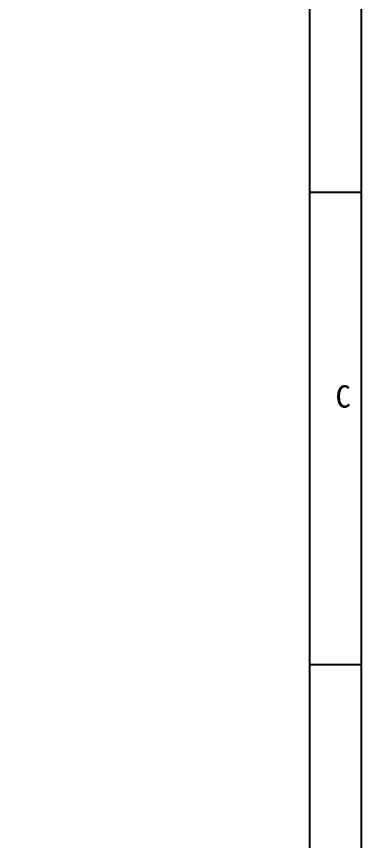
# Model space of a CAD drawing. Header units: millimetres. Extents: x 5267 to 5744, y 1644 to 2007.
# Drawn here: x 5683.8 to 5744.2, y 1776.2 to 1920.6 of the extents above; entities that cross this region are included whole.
import ezdxf
from ezdxf.enums import TextEntityAlignment as Align

# ---------------------------------------------------------------- set-up
doc = ezdxf.new("R2010")
doc.units = ezdxf.units.MM
doc.header["$LTSCALE"] = 0.1
doc.styles.add('宋体', font='', dxfattribs={"height": 2.5})
doc.styles.get('宋体').set_extended_font_data('SimSun')

msp = doc.modelspace()

# ---------------------------------------------------------------- linework, layer by layer
at = {"color": 0}
for p, q in [((5744.183, 1644.125), (5744.183, 1983.601)), ((5744.183, 1889.787), (5735.045, 1889.787)), ((5735.045, 1807.045), (5744.183, 1807.045))]:
    msp.add_line(p, q, dxfattribs=at)
at = {"color": 0, "elevation": 0}
msp.add_lwpolyline([(5275.801, 1976.181), (5735.045, 1976.181), (5735.045, 1652.801), (5275.801, 1652.801)], close=True, dxfattribs=at)
at = {"color": 7, "lineweight": 5}
msp.add_lwpolyline([(5735.045, 1920.547), (5735.045, 1783.641)], dxfattribs=at)

# ---------------------------------------------------------------- texts
at = {"color": 0, "style": '宋体'}
msp.add_text('C', height=3.917, dxfattribs=at).set_placement((5740.968, 1854.035), align=Align.MIDDLE_CENTER)

doc.saveas('drawing.dxf')
